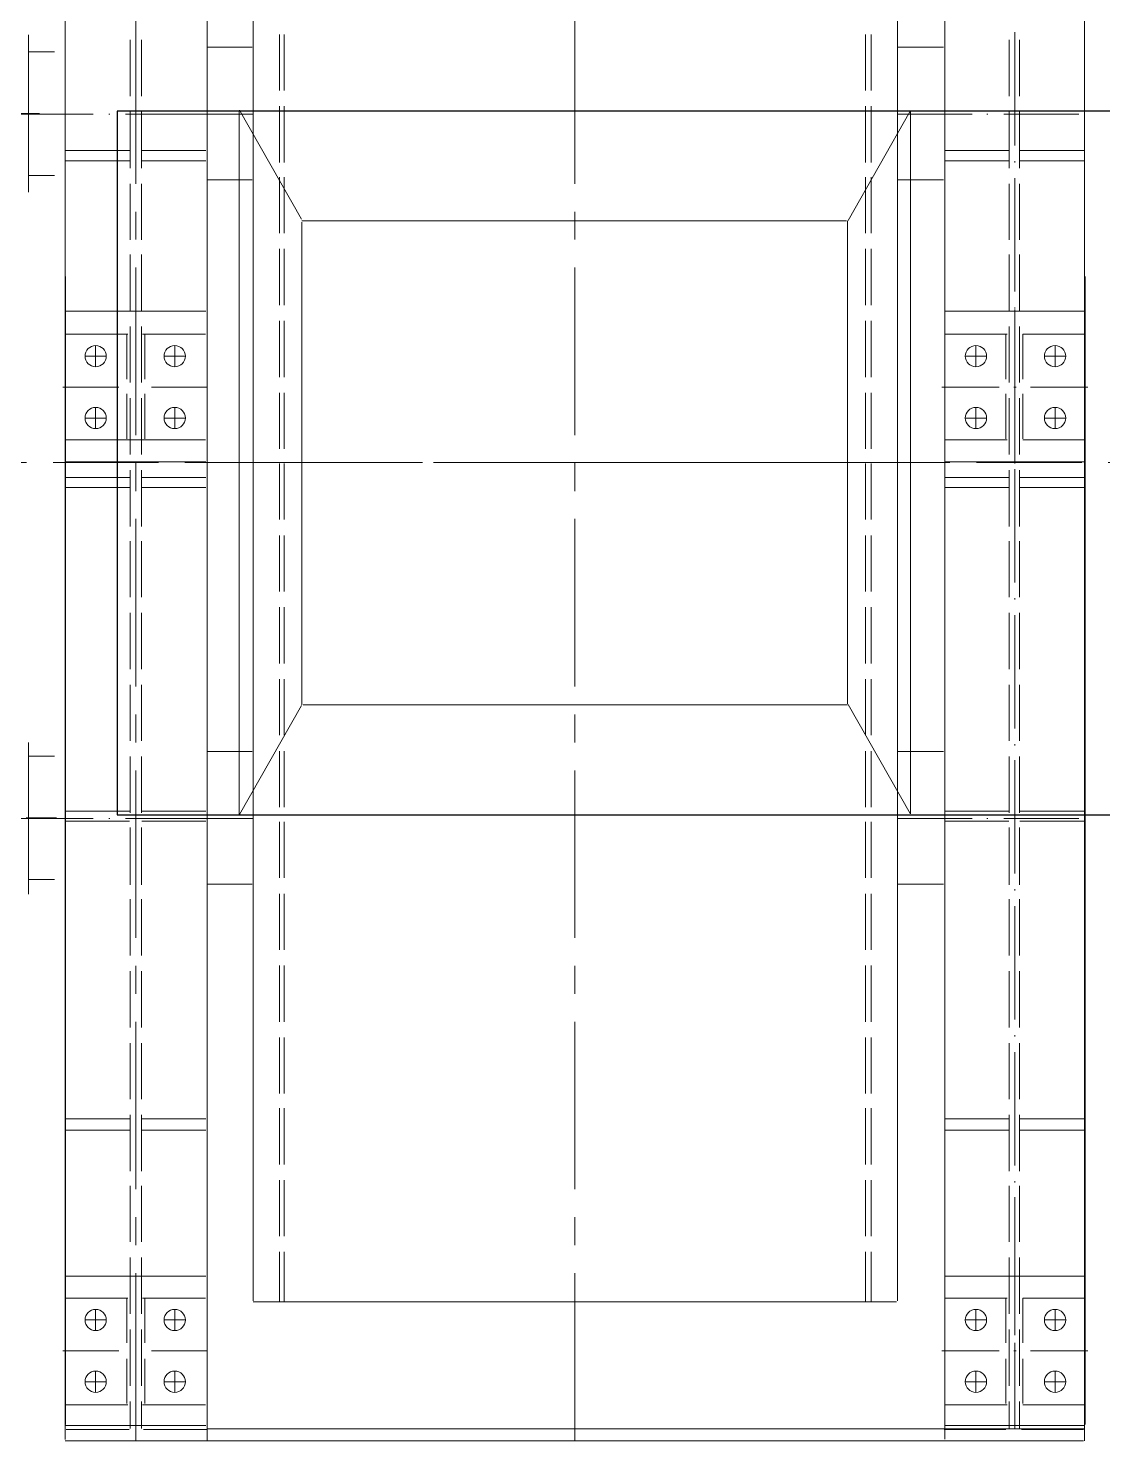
# Model space of a CAD drawing. Header units: millimetres. Extents: x 163705 to 1616509, y 81827 to 302547.
# Drawn here: x 195827 to 197049, y 144573 to 146178 of the extents above; entities that cross this region are included whole.
import ezdxf

# ---------------------------------------------------------------- set-up
doc = ezdxf.new("R2010")
doc.units = ezdxf.units.MM
doc.header["$LTSCALE"] = 10
doc.linetypes.add('ACAD_ISO02W100', pattern=[15, 12, -3])
doc.linetypes.add('CENTER2', pattern=[28.575, 19.05, -3.175, 3.175, -3.175])
for name, color, linetype, lineweight in [('1-中心线', 1, 'CENTER2', 0), ('1-虚线', 8, 'ACAD_ISO02W100', 0), ('1-设备轮廓', 2, 'Continuous', 18)]:
    doc.layers.add(name, color=color, linetype=linetype, lineweight=lineweight)

# ---------------------------------------------------------------- blocks, each defined once
blk = doc.blocks.new('2PG0806-俯视图')
for p, q in [((1055.9, 1148.5), (1055.9, 1292.8)), ((1856.5, 1148.5), (1856.5, 1292.8)), ((969.8, 1221.9), (1142.1, 1221.9)), ((969.8, 1221.9), (1142.1, 1221.9)), ((986.4, 1221.9), (986.4, 1192.6)), ((1126.8, 1221.9), (987.6, 1221.9)), ((991.5, 1221.9), (1120.4, 1221.9)), ((1121.7, 1221.9), (992.7, 1221.9)), ((1056.6, 1224.5), (1056.6, 1190)), ((1126.8, 1221.9), (1126.8, 1192.6)), ((1767.8, 1221.9), (1946.5, 1221.9)), ((1770.3, 1221.9), (1944, 1221.9)), ((1786.9, 1221.9), (1786.9, 1192.6)), ((1927.4, 1221.9), (1788.2, 1221.9)), ((1904.4, 1221.9), (1811.2, 1221.9)), ((1927.4, 1221.9), (1927.4, 1192.6)), ((348.6, 1180.4), (348.6, 1180.4)), ((348.6, 1180.4), (348.6, 22.3)), ((348.6, 1018.9), (348.6, 1180.4)), ((2742.6, 1180.4), (349.9, 1180.4)), ((361.3, 1107.6), (361.3, 1179.2)), ((365.8, 1179.8), (365.8, 1020.2)), ((535.6, 1179.8), (367.1, 1179.8)), ((389.4, 1180.4), (389.4, 1108.9)), ((450.7, 1183), (450.7, 1119.1)), ((1672, 1179.8), (485.8, 1179.8)), ((510.7, 1180.4), (510.7, 1108.9)), ((535.6, 1179.8), (535.6, 1020.2)), ((701.6, 1179.8), (701.6, 1107)), ((714.4, 1179.8), (714.4, 1107)), ((1052.7, 1179.8), (1052.7, 1107)), ((1064.2, 1179.8), (1064.2, 1107)), ((1432, 1179.8), (1432, 1107)), ((1443.5, 1179.8), (1443.5, 1107)), ((1461.3, 1179.8), (1461.3, 1020.2)), ((1632.4, 1179.8), (1462.6, 1179.8)), ((1486.2, 1180.4), (1486.2, 1108.9)), ((1546.2, 1183), (1546.2, 1119.1)), ((1606.3, 1180.4), (1606.3, 1108.9)), ((1632.4, 1179.8), (1632.4, 1020.2)), ((1803.5, 1179.8), (1803.5, 1107)), ((1815, 1179.8), (1815, 1107)), ((1055.9, 1129.4), (1055.9, 1130.6)), ((1856.5, 1129.4), (1856.5, 1130.6)), ((441.8, 1110.2), (390.7, 1110.2)), ((510.7, 1110.2), (459.7, 1110.2)), ((1055.9, 967.2), (1055.9, 1111.5)), ((1486.2, 1108.9), (1486.2, 1092.3)), ((1538.6, 1110.2), (1487.5, 1110.2)), ((1606.3, 1110.2), (1555.2, 1110.2)), ((1856.5, 967.2), (1856.5, 1111.5)), ((393.3, 1106.4), (362.6, 1106.4)), ((393.3, 1093.6), (362.6, 1093.6)), ((389.4, 1092.3), (389.4, 1020.8)), ((475, 1106.4), (411.1, 1106.4)), ((475, 1093.6), (411.1, 1093.6)), ((556.7, 1106.4), (492.9, 1106.4)), ((556.7, 1093.6), (492.9, 1093.6)), ((510.7, 1092.3), (510.7, 1020.8)), ((638.4, 1106.4), (574.6, 1106.4)), ((638.4, 1093.6), (574.6, 1093.6)), ((718.9, 1106.4), (655, 1106.4)), ((718.9, 1093.6), (655, 1093.6)), ((701.6, 1093), (701.6, 1020.2)), ((714.4, 1093), (714.4, 1020.2)), ((800.6, 1106.4), (736.7, 1106.4)), ((800.6, 1093.6), (736.7, 1093.6)), ((882.3, 1106.4), (818.4, 1106.4)), ((882.3, 1093.6), (818.4, 1093.6)), ((964, 1106.4), (900.2, 1106.4)), ((964, 1093.6), (900.2, 1093.6)), ((1045.7, 1106.4), (980.6, 1106.4)), ((1045.7, 1093.6), (980.6, 1093.6)), ((1052.7, 1093), (1052.7, 1020.2)), ((1126.2, 1106.4), (1062.3, 1106.4)), ((1126.2, 1093.6), (1062.3, 1093.6)), ((1064.2, 1093), (1064.2, 1020.2)), ((1207.9, 1106.4), (1144, 1106.4)), ((1207.9, 1093.6), (1144, 1093.6)), ((1289.6, 1106.4), (1225.8, 1106.4)), ((1289.6, 1093.6), (1225.8, 1093.6)), ((1371.3, 1106.4), (1307.5, 1106.4)), ((1371.3, 1093.6), (1307.5, 1093.6)), ((1451.8, 1106.4), (1387.9, 1106.4)), ((1451.8, 1093.6), (1387.9, 1093.6)), ((1432, 1093), (1432, 1020.2)), ((1443.5, 1093), (1443.5, 1020.2)), ((1533.5, 1106.4), (1469.6, 1106.4)), ((1533.5, 1093.6), (1469.6, 1093.6)), ((1486.2, 1092.3), (1486.2, 1020.8)), ((1615.2, 1106.4), (1551.3, 1106.4)), ((1615.2, 1093.6), (1551.3, 1093.6)), ((1606.3, 1092.3), (1606.3, 1020.8)), ((1696.9, 1106.4), (1633.1, 1106.4)), ((1696.9, 1093.6), (1633.1, 1093.6)), ((1777.3, 1106.4), (1713.5, 1106.4)), ((1777.3, 1093.6), (1713.5, 1093.6)), ((1859.1, 1106.4), (1795.2, 1106.4)), ((1859.1, 1093.6), (1795.2, 1093.6)), ((1803.5, 1093), (1803.5, 1020.2)), ((1815, 1093), (1815, 1020.2)), ((1940.8, 1106.4), (1876.9, 1106.4)), ((1940.8, 1093.6), (1876.9, 1093.6)), ((361.3, 1019.5), (361.3, 1091.1)), ((441.8, 1089.8), (390.7, 1089.8)), ((450.7, 1082.1), (450.7, 1018.3)), ((510.7, 1089.8), (459.7, 1089.8)), ((1538.6, 1089.8), (1487.5, 1089.8)), ((1546.2, 1082.1), (1546.2, 1018.3)), ((1606.3, 1089.8), (1555.2, 1089.8)), ((2743.3, 1018.9), (348.6, 1018.9)), ((362, 1018.9), (362, 21.7)), ((535.6, 1018.9), (367.1, 1018.9)), ((1672, 1018.9), (453.9, 1018.9)), ((981.2, 1018.9), (981.2, 967.8)), ((1131.9, 1018.9), (1131.9, 967.8)), ((1632.4, 1018.9), (1462.6, 1018.9)), ((1781.8, 1018.9), (1781.8, 967.8)), ((1932.5, 1018.9), (1932.5, 967.8)), ((1059.8, 982.5), (1059.8, 982.5)), ((1059.8, 982.5), (1859.1, 982.5)), ((1059.8, 219), (1059.8, 981.2)), ((1060.4, 981.9), (1184.4, 911.5)), ((1861, 981.9), (1737, 911.5)), ((1860.3, 982.5), (1860.3, 982.5)), ((1860.3, 982.5), (1860.3, 220.3)), ((506.3, 966.6), (506.3, 234.9)), ((2347.5, 966.6), (507.5, 966.6)), ((563.1, 936.6), (506.9, 936.6)), ((563.1, 931.4), (506.9, 931.4)), ((644.8, 936.6), (581, 936.6)), ((644.8, 931.4), (581, 931.4)), ((726.5, 936.6), (662.7, 936.6)), ((726.5, 931.4), (662.7, 931.4)), ((807, 936.6), (743.1, 936.6)), ((807, 931.4), (743.1, 931.4)), ((888.7, 936.6), (824.8, 936.6)), ((888.7, 931.4), (824.8, 931.4)), ((970.4, 936.6), (906.5, 936.6)), ((970.4, 931.4), (906.5, 931.4)), ((1052.1, 936.6), (988.3, 936.6)), ((1052.1, 931.4), (988.3, 931.4)), ((1132.5, 936.6), (1068.7, 936.6)), ((1132.5, 931.4), (1068.7, 931.4)), ((1214.3, 936.6), (1150.4, 936.6)), ((1214.3, 931.4), (1150.4, 931.4)), ((1296, 936.6), (1232.1, 936.6)), ((1296, 931.4), (1232.1, 931.4)), ((1377.7, 936.6), (1313.9, 936.6)), ((1377.7, 931.4), (1313.9, 931.4)), ((1459.4, 936.6), (1395.6, 936.6)), ((1459.4, 931.4), (1395.6, 931.4)), ((1539.9, 936.6), (1476, 936.6)), ((1539.9, 931.4), (1476, 931.4)), ((1621.6, 936.6), (1557.7, 936.6)), ((1621.6, 931.4), (1557.7, 931.4)), ((1703.3, 936.6), (1639.4, 936.6)), ((1703.3, 931.4), (1639.4, 931.4)), ((1785, 936.6), (1721.2, 936.6)), ((1785, 931.4), (1721.2, 931.4)), ((1865.4, 936.6), (1801.6, 936.6)), ((1865.4, 931.4), (1801.6, 931.4)), ((1947.2, 936.6), (1883.3, 936.6)), ((1947.2, 931.4), (1883.3, 931.4)), ((1184.9, 911), (1184.9, 911)), ((1184.9, 911), (1733.9, 911)), ((1184.9, 290.5), (1184.9, 909.7)), ((1735.2, 911), (1735.2, 911)), ((1735.2, 911), (1735.2, 291.8)), ((1460.7, 286.6), (1460.7, 415.6)), ((1185.5, 289.8), (1061.5, 219.4)), ((1735.2, 290.5), (1186.2, 290.5)), ((1735.2, 290.5), (1735.2, 290.5)), ((1735.8, 289.8), (1859.9, 219.4)), ((563.1, 270), (506.9, 270)), ((563.1, 263.7), (506.9, 263.7)), ((644.8, 270), (581, 270)), ((644.8, 263.7), (581, 263.7)), ((726.5, 270), (662.7, 270)), ((726.5, 263.7), (662.7, 263.7)), ((807, 270), (743.1, 270)), ((807, 263.7), (743.1, 263.7)), ((888.7, 270), (824.8, 270)), ((888.7, 263.7), (824.8, 263.7)), ((970.4, 270), (906.5, 270)), ((970.4, 263.7), (906.5, 263.7)), ((1052.1, 270), (988.3, 270)), ((1052.1, 263.7), (988.3, 263.7)), ((1132.5, 270), (1068.7, 270)), ((1132.5, 263.7), (1068.7, 263.7)), ((1214.3, 270), (1150.4, 270)), ((1214.3, 263.7), (1150.4, 263.7)), ((1296, 270), (1232.1, 270)), ((1296, 263.7), (1232.1, 263.7)), ((1377.7, 270), (1313.9, 270)), ((1377.7, 263.7), (1313.9, 263.7)), ((1459.4, 270), (1395.6, 270)), ((1459.4, 263.7), (1395.6, 263.7)), ((1539.9, 270), (1476, 270)), ((1539.9, 263.7), (1476, 263.7)), ((1621.6, 270), (1557.7, 270)), ((1621.6, 263.7), (1557.7, 263.7)), ((1703.3, 270), (1639.4, 270)), ((1703.3, 263.7), (1639.4, 263.7)), ((1785, 270), (1721.2, 270)), ((1785, 263.7), (1721.2, 263.7)), ((1865.4, 270), (1801.6, 270)), ((1865.4, 263.7), (1801.6, 263.7)), ((1947.2, 270), (1883.3, 270)), ((1947.2, 263.7), (1883.3, 263.7)), ((2347.5, 233.7), (507.5, 233.7)), ((981.2, 233.7), (981.2, 181.3)), ((1055.9, 234.3), (1055.9, 148.8)), ((1131.9, 233.7), (1131.9, 181.3)), ((1781.8, 233.7), (1781.8, 181.3)), ((1856.5, 234.3), (1856.5, 148.8)), ((1932.5, 233.7), (1932.5, 181.3)), ((1860.3, 219), (1061, 219)), ((1860.3, 219), (1860.3, 219)), ((2743.3, 180), (350.5, 180)), ((361.3, 180.7), (361.3, 110.4)), ((365.8, 180), (365.8, 21.7)), ((535.6, 180), (367.1, 180)), ((389.4, 109.2), (389.4, 179.4)), ((450.7, 118.1), (450.7, 183.2)), ((1672, 180), (453.9, 180)), ((510.7, 109.2), (510.7, 179.4)), ((535.6, 180), (535.6, 21.7)), ((701.6, 180), (701.6, 107.3)), ((714.4, 180), (714.4, 107.3)), ((1052.7, 180), (1052.7, 107.3)), ((1064.2, 180), (1064.2, 107.3)), ((1432, 180), (1432, 107.3)), ((1443.5, 180), (1443.5, 107.3)), ((1461.3, 180), (1461.3, 21.7)), ((1632.4, 180), (1462.6, 180)), ((1486.2, 109.2), (1486.2, 179.4)), ((1546.2, 118.1), (1546.2, 183.2)), ((1606.3, 109.2), (1606.3, 179.4)), ((1632.4, 180), (1632.4, 21.7)), ((1803.5, 180), (1803.5, 107.3)), ((1815, 180), (1815, 107.3)), ((1055.9, 132.2), (1055.9, 130.9)), ((1856.5, 132.2), (1856.5, 130.9)), ((1055.9, 113), (1055.9, 27.5)), ((1856.5, 113), (1856.5, 27.5)), ((393.3, 106.6), (362.6, 106.6)), ((459.7, 100.2), (362.6, 100.2)), ((432.8, 100.2), (363.9, 100.2)), ((441.8, 110.4), (390.7, 110.4)), ((475, 106.6), (411.1, 106.6)), ((452, 100.2), (449.4, 100.2)), ((450.7, 99), (450.7, 101.5)), ((510.7, 110.4), (459.7, 110.4)), ((538.8, 100.2), (468.6, 100.2)), ((478.8, 100.2), (477.5, 100.2)), ((556.7, 106.6), (492.9, 106.6)), ((625.6, 100.2), (496.7, 100.2)), ((638.4, 106.6), (574.6, 106.6)), ((643.5, 100.2), (642.2, 100.2)), ((718.9, 106.6), (655, 106.6)), ((790.4, 100.2), (661.4, 100.2)), ((800.6, 106.6), (736.7, 106.6)), ((809.5, 100.2), (808.2, 100.2)), ((882.3, 106.6), (818.4, 106.6)), ((956.3, 100.2), (827.4, 100.2)), ((964, 106.6), (900.2, 106.6)), ((975.5, 100.2), (974.2, 100.2)), ((1045.7, 106.6), (980.6, 106.6)), ((1122.3, 100.2), (993.4, 100.2)), ((1126.2, 106.6), (1062.3, 106.6)), ((1140.2, 100.2), (1138.9, 100.2)), ((1207.9, 106.6), (1144, 106.6)), ((1287, 100.2), (1158.1, 100.2)), ((1289.6, 106.6), (1225.8, 106.6)), ((1306.2, 100.2), (1304.9, 100.2)), ((1371.3, 106.6), (1307.5, 106.6)), ((1453, 100.2), (1324.1, 100.2)), ((1451.8, 106.6), (1387.9, 106.6)), ((1528.4, 100.2), (1459.4, 100.2)), ((1533.5, 106.6), (1469.6, 106.6)), ((1472.2, 100.2), (1470.9, 100.2)), ((1538.6, 110.4), (1487.5, 110.4)), ((1619, 100.2), (1490.1, 100.2)), ((1546.2, 99), (1546.2, 101.5)), ((1547.5, 100.2), (1546.2, 100.2)), ((1615.2, 106.6), (1551.3, 106.6)), ((1606.3, 110.4), (1555.2, 110.4)), ((1634.3, 100.2), (1565.4, 100.2)), ((1696.9, 106.6), (1633.1, 106.6)), ((1636.9, 100.2), (1635.6, 100.2)), ((1783.7, 100.2), (1654.8, 100.2)), ((1777.3, 106.6), (1713.5, 106.6)), ((1859.1, 106.6), (1795.2, 106.6)), ((1802.9, 100.2), (1801.6, 100.2)), ((1949.7, 100.2), (1820.8, 100.2)), ((1940.8, 106.6), (1876.9, 106.6)), ((361.3, 92.6), (361.3, 22.3)), ((393.3, 95.1), (362.6, 95.1)), ((389.4, 21.1), (389.4, 91.3)), ((441.8, 91.3), (390.7, 91.3)), ((475, 95.1), (411.1, 95.1)), ((450.7, 17.2), (450.7, 82.4)), ((510.7, 91.3), (459.7, 91.3)), ((556.7, 95.1), (492.9, 95.1)), ((510.7, 21.1), (510.7, 91.3)), ((638.4, 95.1), (574.6, 95.1)), ((718.9, 95.1), (655, 95.1)), ((701.6, 94.5), (701.6, 21.7)), ((714.4, 94.5), (714.4, 21.7)), ((800.6, 95.1), (736.7, 95.1)), ((882.3, 95.1), (818.4, 95.1)), ((964, 95.1), (900.2, 95.1)), ((1045.7, 95.1), (980.6, 95.1)), ((1052.7, 94.5), (1052.7, 21.7)), ((1126.2, 95.1), (1062.3, 95.1)), ((1064.2, 94.5), (1064.2, 21.7)), ((1207.9, 95.1), (1144, 95.1)), ((1289.6, 95.1), (1225.8, 95.1)), ((1371.3, 95.1), (1307.5, 95.1)), ((1451.8, 95.1), (1387.9, 95.1)), ((1432, 94.5), (1432, 21.7)), ((1443.5, 94.5), (1443.5, 21.7)), ((1533.5, 95.1), (1469.6, 95.1)), ((1486.2, 21.1), (1486.2, 91.3)), ((1538.6, 91.3), (1487.5, 91.3)), ((1546.2, 17.2), (1546.2, 82.4)), ((1615.2, 95.1), (1551.3, 95.1)), ((1606.3, 91.3), (1555.2, 91.3)), ((1606.3, 21.1), (1606.3, 91.3)), ((1696.9, 95.1), (1633.1, 95.1)), ((1777.3, 95.1), (1713.5, 95.1)), ((1859.1, 95.1), (1795.2, 95.1)), ((1803.5, 94.5), (1803.5, 21.7)), ((1815, 94.5), (1815, 21.7)), ((1940.8, 95.1), (1876.9, 95.1)), ((348.6, 21.1), (348.6, 21.1)), ((348.6, 21.1), (2741.4, 21.1)), ((535.6, 20.4), (367.1, 20.4)), ((1672, 20.4), (485.8, 20.4)), ((1632.4, 20.4), (1462.6, 20.4))]:
    blk.add_line(p, q)
for centre in [(415.6, 1145.6), (485.8, 1145.6), (1511.1, 1145.6), (1581.4, 1145.6), (415.6, 1055.7), (485.8, 1055.7), (1511.1, 1055.7), (1581.4, 1055.7), (415.6, 144.6), (485.8, 144.6), (1511.1, 144.6), (1581.4, 144.6), (415.6, 54.6), (485.8, 54.6), (1511.1, 54.6), (1581.4, 54.6)]:
    blk.add_circle(centre, 12.1)
at = {"layer": '1-中心线'}
for p, q in [((1857.1, 2257.4), (1857.1, 1180.4)), ((415.6, 1133.5), (415.6, 1157.7)), ((485.8, 1133.5), (485.8, 1157.7)), ((1511.1, 1133.5), (1511.1, 1157.7)), ((1581.4, 1133.5), (1581.4, 1157.7)), ((403.5, 1145.6), (427.7, 1145.6)), ((498, 1145.6), (473.7, 1145.6)), ((1499, 1145.6), (1523.3, 1145.6)), ((1593.5, 1145.6), (1569.2, 1145.6)), ((348.6, 1100), (2731.1, 1100)), ((415.6, 1067.8), (415.6, 1043.5)), ((485.8, 1067.8), (485.8, 1043.5)), ((1511.1, 1067.8), (1511.1, 1043.5)), ((1581.4, 1067.8), (1581.4, 1043.5)), ((403.5, 1055.7), (427.7, 1055.7)), ((498, 1055.7), (473.7, 1055.7)), ((1499, 1055.7), (1523.3, 1055.7)), ((1593.5, 1055.7), (1569.2, 1055.7)), ((1460.7, 983.8), (1460.7, 215.1)), ((348.6, 600.7), (3023.5, 600.7)), ((403.5, 144.6), (427.7, 144.6)), ((415.6, 132.4), (415.6, 156.7)), ((498, 144.6), (473.7, 144.6)), ((485.8, 132.4), (485.8, 156.7)), ((1499, 144.6), (1523.3, 144.6)), ((1511.1, 132.4), (1511.1, 156.7)), ((1593.5, 144.6), (1569.2, 144.6)), ((1581.4, 132.4), (1581.4, 156.7)), ((415.6, 66.8), (415.6, 42.5)), ((485.8, 66.8), (485.8, 42.5)), ((1511.1, 66.8), (1511.1, 42.5)), ((1581.4, 66.8), (1581.4, 42.5)), ((403.5, 54.6), (427.7, 54.6)), ((498, 54.6), (473.7, 54.6)), ((1499, 54.6), (1523.3, 54.6)), ((1593.5, 54.6), (1569.2, 54.6))]:
    blk.add_line(p, q, dxfattribs=at)
blk = doc.blocks.new('A$C1db492d9')
blk.add_lwpolyline([(5100, 2424.5), (3900.1, 2424.5), (3900.1, 1624.5), (5100, 1624.5)])
at = {"layer": '1-虚线'}
blk.add_line((5897, 2025.2), (2516.1, 2025.2), dxfattribs=at)
at = {"layer": '1-设备轮廓', "rotation": 90}
blk.add_blockref('2PG0806-俯视图', (5021.1, 564.5), dxfattribs=at)

msp = doc.modelspace()

# ---------------------------------------------------------------- linework, layer by layer
msp.add_lwpolyline([(197127.833, 146084.179), (195927.904, 146084.179), (195927.904, 145284.179), (197127.833, 145284.179)])

# ---------------------------------------------------------------- block references
msp.add_blockref('A$C1db492d9', (192027.833, 143659.632))

doc.saveas('drawing.dxf')
